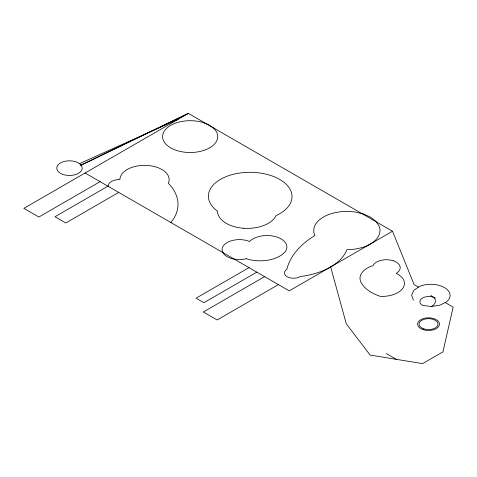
<?xml version="1.0" encoding="UTF-8"?>
<svg xmlns="http://www.w3.org/2000/svg" width="477" height="477" viewBox="0 0 477 477"><rect width="100%" height="100%" fill="white"/><g stroke="black" fill="none" stroke-linecap="round" stroke-linejoin="round"><path stroke-width="0.72" d="M100.104 181.665L38.858 217.023L23.85 208.36L188.361 113.377L392.505 231.238L414.119 284.62L418.496 287.148M107.915 186.179L54.992 216.731L65.802 222.974L118.725 192.416M249 267.633L196.077 298.185L203.882 302.692L256.805 272.14M264.58 276.624L203.339 311.982L217.16 319.966L278.401 284.608M392.505 231.238L289.235 290.863L85.091 173.002M81.084 165.34L188.361 113.377L80.44 165.239M79.409 163.683L178.148 119.28M435.364 298.006L433.48 297.177A9.075 5.241 0 0 0 421.74 298.524A9.075 5.241 0 0 0 422.527 305.417L431.232 306.514L439.86 305.22L446.55 301.828A19.241 11.108 0 0 0 444.457 287.548A19.241 11.108 0 0 0 419.73 286.343L413.845 290.207L411.615 295.185L413.505 300.212M430.85 295.406L434.201 297.863A12.682 7.322 0 0 1 431.232 306.514M445.154 302.537L453.15 307.152L442.936 351.871L422.58 363.623L370.146 355.079L346.272 323.794L330.662 266.941M386.281 353.529L396.363 359.348M108.309 186.406L108.207 185.66A11.126 6.428 0 0 1 119.918 179.585A24.619 14.215 0 0 1 147.745 165.495A24.619 14.215 0 0 1 168.309 183.263A73.482 42.423 0 0 1 170.891 222.532M246.442 258.743L242.107 259.482L237.588 259.554L233.193 258.945A17.321 9.999 0 0 1 223.576 253.675L222.294 251.176A17.321 9.999 0 0 1 230.349 241.088A17.321 9.999 0 0 1 249.578 241.517A19.861 11.466 0 0 1 276.511 236.914A19.861 11.466 0 0 1 284.489 252.458A27.72 16.003 0 0 1 246.442 258.743M363.432 213.988L355.443 212.074A33.116 19.122 0 0 0 314.886 235.495A107.081 61.819 0 0 0 286.832 269.368A9.17 5.295 0 0 0 287.398 276.851A9.17 5.295 0 0 0 300.349 276.523A60.633 35.006 0 0 0 346.874 249.662A33.116 19.122 0 0 0 378.857 225.597L375.554 220.982L370.289 217.023L363.432 213.988M208.354 124.652L202.379 122.345A27.553 15.908 0 0 0 162.776 134.854A27.553 15.908 0 0 0 196.685 152.062A27.553 15.908 0 0 0 213.094 127.776L208.354 124.652M80.47 164.482L78.455 162.967A12.688 7.328 0 0 0 57.979 165.054A12.688 7.328 0 0 0 68.378 175.447A12.688 7.328 0 0 0 81.74 166.252L80.47 164.482M423.057 329.613A10.947 6.32 0 0 0 439.472 324.139A10.947 6.32 0 0 0 423.057 318.666A10.947 6.32 0 0 0 423.057 329.613M423.791 328.88A9.48 5.474 0 0 0 438.005 324.139A9.48 5.474 0 0 0 423.791 319.399A9.48 5.474 0 0 0 423.791 328.88M393.298 260.788A13.839 7.99 0 0 0 373.008 265.635A24.917 14.382 0 0 0 361.023 282.342A41.249 23.814 0 0 0 380.473 296.396A22.508 12.992 0 0 0 402.886 288.18A22.508 12.992 0 0 0 396.166 273.357A13.839 7.99 0 0 0 393.298 260.788M243.407 228.233A29.717 17.16 0 0 0 275.992 215.658A42.054 24.279 0 0 0 287.768 185.958A42.054 24.279 0 0 0 239.997 173.002A41.398 23.904 0 0 0 217.566 211.222A29.717 17.16 0 0 0 243.407 228.233"/></g></svg>
